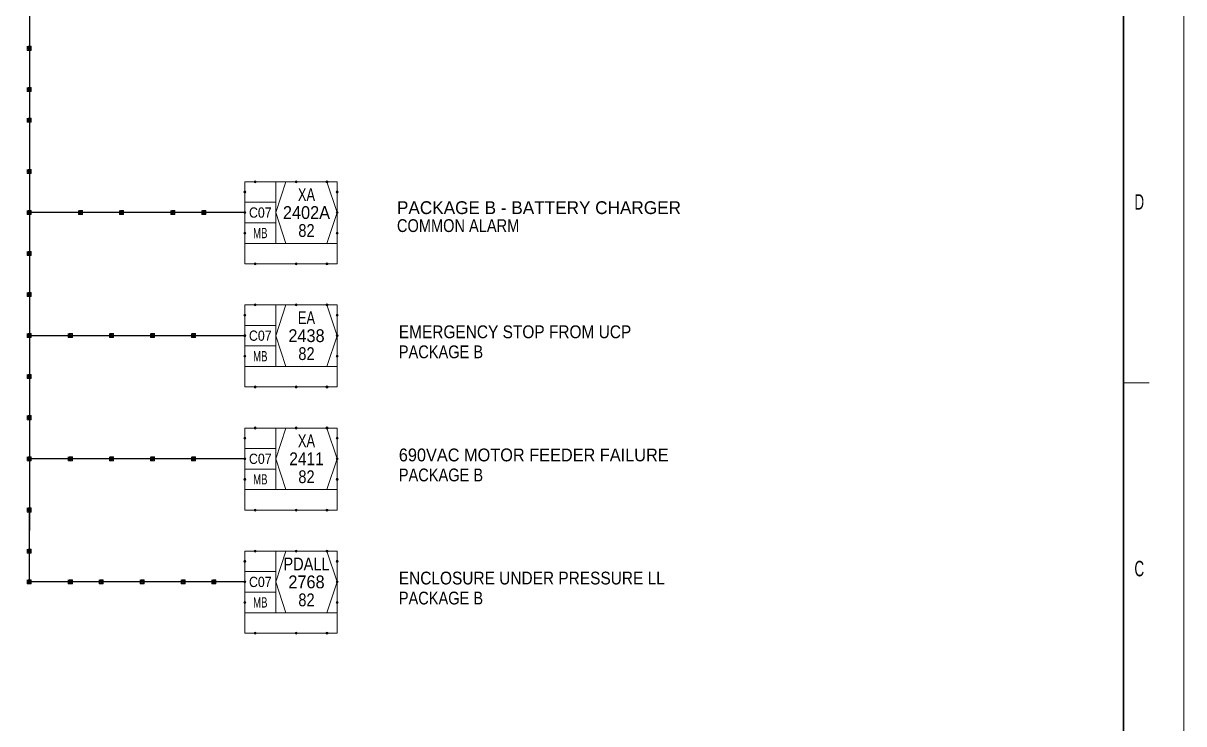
# Model space of a CAD drawing. Header units: millimetres. Extents: x 0 to 841, y 0 to 594.
# Drawn here: x 614.8 to 841, y 160.3 to 296.9 of the extents above; entities that cross this region are included whole.
import ezdxf
from ezdxf.enums import TextEntityAlignment as Align

# ---------------------------------------------------------------- set-up
doc = ezdxf.new("R2010")
doc.units = ezdxf.units.MM
doc.header["$LTSCALE"] = 0.8
doc.header["$PDMODE"] = 32
doc.header["$PDSIZE"] = 0.4
for name, color, linetype, lineweight in [('1', 7, 'Continuous', 13), ('12', 7, 'Continuous', 13), ('48', 7, 'Continuous', 13), ('50', 7, 'Continuous', 35), ('9', 7, 'Continuous', 13)]:
    doc.layers.add(name, color=color, linetype=linetype, lineweight=lineweight)

msp = doc.modelspace()

# ---------------------------------------------------------------- linework, layer by layer
at = {"layer": '1', "lineweight": 25}
for p, q in [((658, 260), (616, 260)), ((658, 236), (616, 236)), ((658, 212), (616, 212))]:
    msp.add_line(p, q, dxfattribs=at)
at = {"layer": '1'}
msp.add_line((834.2748, 226.8378), (829.263, 226.8378), dxfattribs=at)
at = {"layer": '1', "lineweight": 35}
msp.add_lwpolyline([(829.263, 112.0142), (829.263, 582.2276), (10.3331, 582.2276), (10.3331, 10.3819)], dxfattribs=at)
at = {"layer": '1', "lineweight": 25}
for points in [[(614, 568), (616, 568), (616, 198)], [(658, 188), (616, 188), (616, 202)]]:
    msp.add_lwpolyline(points, dxfattribs=at)
at = {"layer": '12'}
msp.add_lwpolyline([(0, 594), (841, 594), (841, 0), (0, 0)], close=True, dxfattribs=at)
for points in [[(615.5748, 292.4094), (615.5748, 291.622), (616.3622, 291.622), (616.3622, 292.4094), (615.7323, 292.4094), (615.7323, 291.7795), (616.2047, 291.7795), (616.2047, 292.252), (615.8898, 292.252), (615.8898, 291.937), (616.0472, 291.937), (616.0472, 292.0945)], [(615.5748, 284.4094), (615.5748, 283.622), (616.3622, 283.622), (616.3622, 284.4094), (615.7323, 284.4094), (615.7323, 283.7795), (616.2047, 283.7795), (616.2047, 284.252), (615.8898, 284.252), (615.8898, 283.937), (616.0472, 283.937), (616.0472, 284.0945)], [(615.5748, 278.4094), (615.5748, 277.622), (616.3622, 277.622), (616.3622, 278.4094), (615.7323, 278.4094), (615.7323, 277.7795), (616.2047, 277.7795), (616.2047, 278.252), (615.8898, 278.252), (615.8898, 277.937), (616.0472, 277.937), (616.0472, 278.0945)], [(615.5748, 268.4094), (615.5748, 267.622), (616.3622, 267.622), (616.3622, 268.4094), (615.7323, 268.4094), (615.7323, 267.7795), (616.2047, 267.7795), (616.2047, 268.252), (615.8898, 268.252), (615.8898, 267.937), (616.0472, 267.937), (616.0472, 268.0945)], [(615.5748, 260.4094), (615.5748, 259.622), (616.3622, 259.622), (616.3622, 260.4094), (615.7323, 260.4094), (615.7323, 259.7795), (616.2047, 259.7795), (616.2047, 260.252), (615.8898, 260.252), (615.8898, 259.937), (616.0472, 259.937), (616.0472, 260.0945)], [(625.5748, 260.4094), (625.5748, 259.622), (626.3622, 259.622), (626.3622, 260.4094), (625.7323, 260.4094), (625.7323, 259.7795), (626.2047, 259.7795), (626.2047, 260.252), (625.8898, 260.252), (625.8898, 259.937), (626.0472, 259.937), (626.0472, 260.0945)], [(633.5748, 260.4094), (633.5748, 259.622), (634.3622, 259.622), (634.3622, 260.4094), (633.7323, 260.4094), (633.7323, 259.7795), (634.2047, 259.7795), (634.2047, 260.252), (633.8898, 260.252), (633.8898, 259.937), (634.0472, 259.937), (634.0472, 260.0945)], [(643.5748, 260.4094), (643.5748, 259.622), (644.3622, 259.622), (644.3622, 260.4094), (643.7323, 260.4094), (643.7323, 259.7795), (644.2047, 259.7795), (644.2047, 260.252), (643.8898, 260.252), (643.8898, 259.937), (644.0472, 259.937), (644.0472, 260.0945)], [(649.5748, 260.4094), (649.5748, 259.622), (650.3622, 259.622), (650.3622, 260.4094), (649.7323, 260.4094), (649.7323, 259.7795), (650.2047, 259.7795), (650.2047, 260.252), (649.8898, 260.252), (649.8898, 259.937), (650.0472, 259.937), (650.0472, 260.0945)], [(615.5748, 252.4094), (615.5748, 251.622), (616.3622, 251.622), (616.3622, 252.4094), (615.7323, 252.4094), (615.7323, 251.7795), (616.2047, 251.7795), (616.2047, 252.252), (615.8898, 252.252), (615.8898, 251.937), (616.0472, 251.937), (616.0472, 252.0945)], [(615.5748, 244.4094), (615.5748, 243.622), (616.3622, 243.622), (616.3622, 244.4094), (615.7323, 244.4094), (615.7323, 243.7795), (616.2047, 243.7795), (616.2047, 244.252), (615.8898, 244.252), (615.8898, 243.937), (616.0472, 243.937), (616.0472, 244.0945)], [(615.5748, 236.4094), (615.5748, 235.622), (616.3622, 235.622), (616.3622, 236.4094), (615.7323, 236.4094), (615.7323, 235.7795), (616.2047, 235.7795), (616.2047, 236.252), (615.8898, 236.252), (615.8898, 235.937), (616.0472, 235.937), (616.0472, 236.0945)], [(623.5748, 236.4094), (623.5748, 235.622), (624.3622, 235.622), (624.3622, 236.4094), (623.7323, 236.4094), (623.7323, 235.7795), (624.2047, 235.7795), (624.2047, 236.252), (623.8898, 236.252), (623.8898, 235.937), (624.0472, 235.937), (624.0472, 236.0945)], [(631.5748, 236.4094), (631.5748, 235.622), (632.3622, 235.622), (632.3622, 236.4094), (631.7323, 236.4094), (631.7323, 235.7795), (632.2047, 235.7795), (632.2047, 236.252), (631.8898, 236.252), (631.8898, 235.937), (632.0472, 235.937), (632.0472, 236.0945)], [(639.5748, 236.4094), (639.5748, 235.622), (640.3622, 235.622), (640.3622, 236.4094), (639.7323, 236.4094), (639.7323, 235.7795), (640.2047, 235.7795), (640.2047, 236.252), (639.8898, 236.252), (639.8898, 235.937), (640.0472, 235.937), (640.0472, 236.0945)], [(647.5748, 236.4094), (647.5748, 235.622), (648.3622, 235.622), (648.3622, 236.4094), (647.7323, 236.4094), (647.7323, 235.7795), (648.2047, 235.7795), (648.2047, 236.252), (647.8898, 236.252), (647.8898, 235.937), (648.0472, 235.937), (648.0472, 236.0945)], [(615.5748, 228.4094), (615.5748, 227.622), (616.3622, 227.622), (616.3622, 228.4094), (615.7323, 228.4094), (615.7323, 227.7795), (616.2047, 227.7795), (616.2047, 228.252), (615.8898, 228.252), (615.8898, 227.937), (616.0472, 227.937), (616.0472, 228.0945)], [(615.5748, 220.4094), (615.5748, 219.622), (616.3622, 219.622), (616.3622, 220.4094), (615.7323, 220.4094), (615.7323, 219.7795), (616.2047, 219.7795), (616.2047, 220.252), (615.8898, 220.252), (615.8898, 219.937), (616.0472, 219.937), (616.0472, 220.0945)], [(615.5748, 212.4094), (615.5748, 211.622), (616.3622, 211.622), (616.3622, 212.4094), (615.7323, 212.4094), (615.7323, 211.7795), (616.2047, 211.7795), (616.2047, 212.252), (615.8898, 212.252), (615.8898, 211.937), (616.0472, 211.937), (616.0472, 212.0945)], [(623.5748, 212.4094), (623.5748, 211.622), (624.3622, 211.622), (624.3622, 212.4094), (623.7323, 212.4094), (623.7323, 211.7795), (624.2047, 211.7795), (624.2047, 212.252), (623.8898, 212.252), (623.8898, 211.937), (624.0472, 211.937), (624.0472, 212.0945)], [(631.5748, 212.4094), (631.5748, 211.622), (632.3622, 211.622), (632.3622, 212.4094), (631.7323, 212.4094), (631.7323, 211.7795), (632.2047, 211.7795), (632.2047, 212.252), (631.8898, 212.252), (631.8898, 211.937), (632.0472, 211.937), (632.0472, 212.0945)], [(639.5748, 212.4094), (639.5748, 211.622), (640.3622, 211.622), (640.3622, 212.4094), (639.7323, 212.4094), (639.7323, 211.7795), (640.2047, 211.7795), (640.2047, 212.252), (639.8898, 212.252), (639.8898, 211.937), (640.0472, 211.937), (640.0472, 212.0945)], [(647.5748, 212.4094), (647.5748, 211.622), (648.3622, 211.622), (648.3622, 212.4094), (647.7323, 212.4094), (647.7323, 211.7795), (648.2047, 211.7795), (648.2047, 212.252), (647.8898, 212.252), (647.8898, 211.937), (648.0472, 211.937), (648.0472, 212.0945)], [(615.5748, 202.4094), (615.5748, 201.622), (616.3622, 201.622), (616.3622, 202.4094), (615.7323, 202.4094), (615.7323, 201.7795), (616.2047, 201.7795), (616.2047, 202.252), (615.8898, 202.252), (615.8898, 201.937), (616.0472, 201.937), (616.0472, 202.0945)], [(615.5748, 194.4094), (615.5748, 193.622), (616.3622, 193.622), (616.3622, 194.4094), (615.7323, 194.4094), (615.7323, 193.7795), (616.2047, 193.7795), (616.2047, 194.252), (615.8898, 194.252), (615.8898, 193.937), (616.0472, 193.937), (616.0472, 194.0945)], [(615.5748, 188.4094), (615.5748, 187.622), (616.3622, 187.622), (616.3622, 188.4094), (615.7323, 188.4094), (615.7323, 187.7795), (616.2047, 187.7795), (616.2047, 188.252), (615.8898, 188.252), (615.8898, 187.937), (616.0472, 187.937), (616.0472, 188.0945)], [(623.5748, 188.4094), (623.5748, 187.622), (624.3622, 187.622), (624.3622, 188.4094), (623.7323, 188.4094), (623.7323, 187.7795), (624.2047, 187.7795), (624.2047, 188.252), (623.8898, 188.252), (623.8898, 187.937), (624.0472, 187.937), (624.0472, 188.0945)], [(629.5748, 188.4094), (629.5748, 187.622), (630.3622, 187.622), (630.3622, 188.4094), (629.7323, 188.4094), (629.7323, 187.7795), (630.2047, 187.7795), (630.2047, 188.252), (629.8898, 188.252), (629.8898, 187.937), (630.0472, 187.937), (630.0472, 188.0945)], [(637.5748, 188.4094), (637.5748, 187.622), (638.3622, 187.622), (638.3622, 188.4094), (637.7323, 188.4094), (637.7323, 187.7795), (638.2047, 187.7795), (638.2047, 188.252), (637.8898, 188.252), (637.8898, 187.937), (638.0472, 187.937), (638.0472, 188.0945)], [(645.5748, 188.4094), (645.5748, 187.622), (646.3622, 187.622), (646.3622, 188.4094), (645.7323, 188.4094), (645.7323, 187.7795), (646.2047, 187.7795), (646.2047, 188.252), (645.8898, 188.252), (645.8898, 187.937), (646.0472, 187.937), (646.0472, 188.0945)], [(651.5748, 188.4094), (651.5748, 187.622), (652.3622, 187.622), (652.3622, 188.4094), (651.7323, 188.4094), (651.7323, 187.7795), (652.2047, 187.7795), (652.2047, 188.252), (651.8898, 188.252), (651.8898, 187.937), (652.0472, 187.937), (652.0472, 188.0945)]]:
    msp.add_lwpolyline(points, dxfattribs=at)
at = {"layer": '48'}
for p, q in [((664, 266), (664, 254)), ((664, 262), (658, 262)), ((664, 258), (658, 258)), ((664, 242), (664, 230)), ((664, 238), (658, 238)), ((664, 234), (658, 234)), ((664, 218), (664, 206)), ((664, 214), (658, 214)), ((664, 210), (658, 210)), ((664, 194), (664, 182)), ((664, 190), (658, 190)), ((664, 186), (658, 186))]:
    msp.add_line(p, q, dxfattribs=at)
for points in [[(658, 266), (676, 266), (676, 254), (658, 254)], [(658, 242), (676, 242), (676, 230), (658, 230)], [(658, 218), (676, 218), (676, 206), (658, 206)], [(658, 194), (676, 194), (676, 182), (658, 182)]]:
    msp.add_lwpolyline(points, close=True, dxfattribs=at)
for points in [[(666, 266), (664, 260), (666, 254)], [(674, 254), (676, 260), (674, 266)], [(658, 254), (658, 250), (676, 250), (676, 254)], [(666, 242), (664, 236), (666, 230)], [(674, 230), (676, 236), (674, 242)], [(658, 230), (658, 226), (676, 226), (676, 230)], [(666, 218), (664, 212), (666, 206)], [(674, 206), (676, 212), (674, 218)], [(658, 206), (658, 202), (676, 202), (676, 206)], [(666, 194), (664, 188), (666, 182)], [(674, 182), (676, 188), (674, 194)], [(658, 182), (658, 178), (676, 178), (676, 182)]]:
    msp.add_lwpolyline(points, dxfattribs=at)
for p in [(660, 266), (668, 266), (674, 266), (658, 264), (676, 264), (658, 260), (676, 260), (658, 256), (676, 256), (660, 250), (668, 250), (674, 250), (660, 242), (668, 242), (674, 242), (658, 240), (676, 240), (658, 236), (676, 236), (658, 232), (676, 232), (660, 226), (668, 226), (674, 226), (660, 218), (668, 218), (674, 218), (658, 216), (676, 216), (658, 212), (676, 212), (658, 208), (676, 208), (660, 202), (668, 202), (674, 202), (660, 194), (668, 194), (674, 194), (658, 192), (676, 192), (658, 188), (676, 188), (658, 184), (676, 184), (660, 178), (668, 178), (674, 178)]:
    msp.add_point(p, dxfattribs=at)
at = {"layer": '9'}
msp.add_lwpolyline([(0, 0), (841, 0), (841, 594), (0, 594)], close=True, dxfattribs=at)

# ---------------------------------------------------------------- texts
at = {"layer": '1', "width": 0.65}
for s, p in [('D', (833.2709, 260.5646)), ('C', (833.2709, 189.0835))]:
    msp.add_text(s, height=3.02, dxfattribs=at).set_placement(p, align=Align.RIGHT)
at = {"layer": '1'}
for s, width, p in [('EMERGENCY STOP FROM UCP ', 0.9, (688, 235.5)), ('PACKAGE B', 0.85, (688, 231.5992)), ('690VAC MOTOR FEEDER FAILURE  ', 0.95, (688, 211.5)), ('PACKAGE B', 0.85, (688, 207.5992)), ('ENCLOSURE UNDER PRESSURE LL  ', 0.9, (688, 187.5)), ('PACKAGE B', 0.85, (688, 183.5992))]:
    msp.add_text(s, height=2.5, dxfattribs=dict(at, width=width)).set_placement(p)
at = {"layer": '12'}
for s, width, p in [('XA', 0.75, (670, 262.2496)), ('2402A', 0.95, (670, 258.7496)), ('82', 0.85, (670, 255.2496)), ('EA', 0.75, (670, 238.2496)), ('2438', 0.95, (670, 234.7496)), ('82', 0.85, (670, 231.2496)), ('XA', 0.75, (670, 214.2496)), ('2411', 0.9, (670, 210.7496)), ('82', 0.85, (670, 207.2496)), ('PDALL', 0.85, (670, 190.2496)), ('2768', 0.95, (670, 186.7496)), ('82', 0.85, (670, 183.2496))]:
    msp.add_text(s, height=2.5, dxfattribs=dict(at, width=width)).set_placement(p, align=Align.CENTER)
msp.add_text('PACKAGE B - BATTERY CHARGER ', height=2.5, dxfattribs=at).set_placement((687.6378, 259.7047))
at = {"layer": '12', "width": 0.85}
msp.add_text('COMMON ALARM', height=2.5, dxfattribs=at).set_placement((687.6378, 256.2039))
at = {"layer": '50'}
for s, width, p in [('C07', 0.9, (661, 259)), ('MB', 0.7, (660.9929, 255)), ('C07', 0.9, (661, 235)), ('MB', 0.7, (660.9929, 231)), ('C07', 0.9, (661, 211)), ('MB', 0.7, (660.9929, 207)), ('C07', 0.9, (661, 187)), ('MB', 0.7, (660.9929, 183))]:
    msp.add_text(s, height=2, dxfattribs=dict(at, width=width)).set_placement(p, align=Align.CENTER)

doc.saveas('drawing.dxf')
